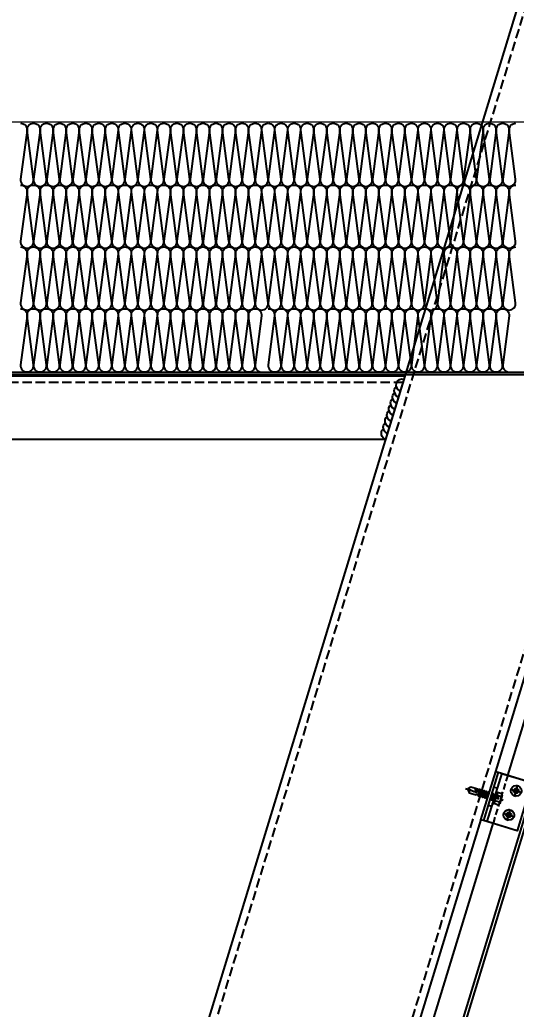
# Model space of a CAD drawing. Extents: x 220580 to 2027826, y -309201 to 71987.
# Drawn here: x 291274 to 291667, y -153981 to -153197 of the extents above; entities that cross this region are included whole.
import ezdxf
from ezdxf.enums import TextEntityAlignment as Align

# ---------------------------------------------------------------- set-up
doc = ezdxf.new("R2010")
doc.units = 0
for name, pattern in [('CENTER', [2, 1.25, -0.25, 0.25, -0.25]), ('ZN-CENTER', [2, 1.25, -0.25, 0.25, -0.25]), ('ZN-DASH', [0.35, 0.25, -0.1])]:
    doc.linetypes.add(name, pattern=pattern)
for name, color, linetype in [('!ZN1-填充-8', 8, 'Continuous'), ('!ZN3-不锈钢板幕墙-7', 7, 'Continuous'), ('!ZN3-铝板幕墙-3', 3, 'Continuous'), ('!ZN4-辅助材料-1', 1, 'Continuous'), ('!ZN4-配件-11', 11, 'Continuous'), ('!ZN5-钢材投影-40', 40, 'Continuous'), ('!ZN5-铝材投影-112', 112, 'Continuous'), ('!ZN6-虚线-8', 8, 'ZN-DASH'), ('DIM', 173, 'Continuous'), ('焊缝', 8, 'Continuous')]:
    doc.layers.add(name, color=color, linetype=linetype)
doc.styles.add('DHTEXT-1', font='ROMANS.shx', dxfattribs={"width": 0.7, "bigfont": 'CHINESE.shx'})
doc.dimstyles.new('ZN3', dxfattribs={"dimscale": 3, "dimtxt": 2.5, "dimasz": 1.5, "dimexe": 1, "dimexo": 2, "dimgap": 0.9, "dimtad": 1, "dimdec": 0, "dimdsep": 46, "dimtxsty": 'DHTEXT-1', "dimblk": 'ARCHTICK', "dimcen": 2.5, "dimclrd": 173, "dimclre": 173, "dimclrt": 7, "dimazin": 2, "dimtfac": 1, "dimtix": 1, "dimtmove": 2, "dimatfit": 3, "dimfxl": 0, "dimarcsym": 0})

# ---------------------------------------------------------------- blocks, each defined once
blk = doc.blocks.new('*U1824')
at = {"color": 0, "linetype": 'ZN-CENTER', "ltscale": 3}
blk.add_line((24, 0), (-7.28, 0), dxfattribs=at)
at = {"ltscale": 10}
for p, q in [((-5.45, -3.46), (-5.45, 3.46)), ((-1.02, 4.62), (-4.95, 4.62)), ((-1.02, 2.31), (-4.95, 2.31)), ((-0.55, -5.12), (-0.55, 5.12)), ((-0.17, 5.48), (0, 4.84)), ((0, -4.84), (0, 4.84)), ((0, 2.08), (14.29, 2.08)), ((1.42, 2.73), (2.2, -2.73)), ((3.22, 2.73), (4, -2.73)), ((5.02, 2.73), (5.8, -2.73)), ((6.82, 2.73), (7.6, -2.73)), ((8.62, 2.73), (9.4, -2.73)), ((10.42, 2.73), (11.2, -2.73)), ((12.22, 2.73), (13, -2.73)), ((-1.02, -2.31), (-4.95, -2.31)), ((-1.02, -4.62), (-4.95, -4.62)), ((-0.17, -5.48), (0, -4.84)), ((14.29, -2.09), (0, -2.09))]:
    blk.add_line(p, q, dxfattribs=at)
for points in [[(1.83, -2.09), (1.05, 2.08), (1.42, 2.73), (1.79, 2.08), (2.57, -2.09), (2.2, -2.73)], [(3.63, -2.09), (2.85, 2.08), (3.22, 2.73), (3.59, 2.08), (4.37, -2.09), (4, -2.73)], [(5.43, -2.09), (4.65, 2.08), (5.02, 2.73), (5.39, 2.08), (6.17, -2.09), (5.8, -2.73)], [(7.23, -2.09), (6.45, 2.08), (6.82, 2.73), (7.19, 2.08), (7.97, -2.09), (7.6, -2.73)], [(9.03, -2.09), (8.25, 2.08), (8.62, 2.73), (8.99, 2.08), (9.77, -2.09), (9.4, -2.73)], [(10.83, -2.09), (10.05, 2.08), (10.42, 2.73), (10.79, 2.08), (11.57, -2.09), (11.2, -2.73)], [(12.63, -2.09), (11.85, 2.08), (12.22, 2.73), (12.59, 2.08), (13.37, -2.09), (13, -2.73)]]:
    blk.add_lwpolyline(points, close=True, dxfattribs=at)
for points in [[(14.29, -2.09, -0.414214), (14.45, -2.24), (14.45, -2.32), (20.18, -2.32), (22, -0.26), (22, 0.26), (20.18, 2.32), (14.45, 2.32), (14.45, 2.24, -0.414214), (14.29, 2.08)], [(16.51, -2.32), (16.36, -1.2), (15.83, -1.52, -0.530462), (15.03, -1.17), (14.81, 0.1, -0.651316), (15.47, 0.54), (16, 0.21), (16.77, 0.66), (22, -0.26, -0.201226), (20.18, 2.32)]]:
    blk.add_lwpolyline(points, format="xyb", dxfattribs=at)
for centre, radius, start, end in [((-3.87, 3.46), 1.58, 133.17355, 226.82645), ((0.13, 0), 5.58, 155.5673, 204.4327), ((0.07, 3.46), 1.58, 133.17355, 226.82645), ((4.07, 0), 5.58, 155.5673, 204.4327), ((7.48, -2.87), 11.32, 132.49215, 138.60636), ((-3.87, -3.46), 1.58, 133.17355, 226.82645), ((0.07, -3.46), 1.58, 133.17355, 226.82645), ((7.48, 2.87), 11.32, 221.39356, 227.50785)]:
    blk.add_arc(centre, radius, start, end, dxfattribs=at)
at = {"layer": 'Defpoints', "color": 0, "ltscale": 10, "style": 'DHTEXT-1', "width": 0.7}
blk.add_text('5.5', height=1, rotation=90, dxfattribs=at).set_placement((-2.46, -0.93), align=Align.CENTER)
blk = doc.blocks.new('*U2097')
at = {"color": 0, "linetype": 'CENTER', "ltscale": 3}
for p, q in [((4.88, 0), (-4.88, 0)), ((0, 4.88), (0, -4.88))]:
    blk.add_line(p, q, dxfattribs=at)
at = {"linetype": 'ByBlock', "ltscale": 10}
for radius in [4.2, 2, 1.23]:
    blk.add_circle((0, 0), radius, dxfattribs=at)
blk = doc.blocks.new('*U1915')
at = {"ltscale": 0.125}
blk.add_wipeout([(-20, -30), (20, -30), (20, -5), (-20, -5)], dxfattribs=at).dxf.layer = '!ZN6-虚线-8'
at = {"layer": '!ZN1-填充-8'}
h = blk.add_hatch(dxfattribs=at)
h.set_pattern_fill('NET3', color=256, scale=0.75, angle=180, style=0)
h.set_pattern_definition([(180, (-1731.706, 294.7402), (-3e-16, -2.38125), []), (240, (-1731.706, 294.7402), (2.062223, -1.190625), []), (300, (-1731.706, 294.7402), (2.062223, 1.190625), [])])
h.paths.add_polyline_path([(20, 0), (-20, 0), (-20, -2), (20, -2)])
at = {"layer": '!ZN5-铝材投影-112'}
blk.add_lwpolyline([(20, -2), (-20, -2), (-20, -30), (20, -30)], close=True, dxfattribs=at)
at = {"layer": '!ZN6-虚线-8', "linetype": 'ZN-DASH', "ltscale": 10}
for p, q in [((-7.5, -5), (-7.5, -2)), ((7.5, -5), (7.5, -2))]:
    blk.add_line(p, q, dxfattribs=at)
at = {"layer": '!ZN6-虚线-8', "color": 8, "linetype": 'ZN-DASH', "ltscale": 20}
blk.add_line((-20, -10), (20, -10), dxfattribs=at)
at = {"layer": '!ZN4-配件-11', "color": 1, "xscale": -1, "rotation": 270}
for name, p in [('*U1824', (0, -5)), ('*U2097', (-10, -20)), ('*U2097', (10, -20))]:
    blk.add_blockref(name, p, dxfattribs=at)
at = {"ltscale": 0.25}
blk.add_wipeout([(20, 0), (20, -2), (-20, -2), (-20, 0)], dxfattribs=at).dxf.layer = '!ZN4-辅助材料-1'
at = {"layer": '!ZN4-辅助材料-1'}
blk.add_lwpolyline([(20, 0), (-20, 0), (-20, -2), (20, -2)], close=True, dxfattribs=at)
at = {"layer": '!ZN5-铝材投影-112', "ltscale": 0.25}
blk.add_line((-20, -5), (20, -5), dxfattribs=at)
blk = doc.blocks.new('20250825140909')
at = {"layer": '!ZN1-填充-8', "const_width": 1}
blk.add_lwpolyline([(49.95, 12001.5), (-1698.5, 12001.5)], dxfattribs=at)
at = {"layer": '!ZN1-填充-8', "ltscale": 30, "extrusion": (0, 1.22465e-16, -1)}
for points in [[(517.28, 12000.5, 0.451718), (512.16, 11994.87), (517.24, 11956.13, -0.451718), (512.12, 11950.5, -0.451718), (507, 11956.13), (512.08, 11994.87, 0.451718), (506.96, 12000.5, 0.451718), (501.85, 11994.87), (506.92, 11956.13, -0.451718), (501.8, 11950.5, -0.451718), (496.69, 11956.13), (501.76, 11994.87, 0.451718), (496.65, 12000.5, 0.451718), (491.53, 11994.87), (496.61, 11956.13, -0.451718), (491.49, 11950.5, -0.451718), (486.37, 11956.13), (491.45, 11994.87, 0.451718), (486.33, 12000.5, 0.451718), (481.21, 11994.87), (486.29, 11956.13, -0.451718), (481.17, 11950.5, -0.451718), (476.06, 11956.13), (481.13, 11994.87, 0.451718), (476.01, 12000.5, 0.451718), (470.9, 11994.87), (475.97, 11956.13, -0.451718), (470.86, 11950.5, -0.451718), (465.74, 11956.13), (470.82, 11994.87, 0.451718), (465.7, 12000.5, 0.451718), (460.58, 11994.87), (465.66, 11956.13, -0.451718), (460.54, 11950.5, -0.451718), (455.42, 11956.13), (460.5, 11994.87, 0.451718), (455.38, 12000.5, 0.451718), (450.27, 11994.87), (455.34, 11956.13, -0.451718), (450.22, 11950.5, -0.451718), (445.11, 11956.13), (450.18, 11994.87, 0.451718), (445.07, 12000.5, 0.451718), (439.95, 11994.87), (445.03, 11956.13, -0.451718), (439.91, 11950.5, -0.451718), (434.79, 11956.13), (439.87, 11994.87, 0.451718), (434.75, 12000.5, 0.451718), (429.63, 11994.87), (434.71, 11956.13, -0.451718), (429.59, 11950.5, -0.451718), (424.48, 11956.13), (429.55, 11994.87, 0.451718), (424.43, 12000.5, 0.451718), (419.32, 11994.87), (424.39, 11956.13, -0.451718), (419.28, 11950.5, -0.451718), (414.16, 11956.13), (419.24, 11994.87, 0.451718), (414.12, 12000.5, 0.451718), (409, 11994.87), (414.08, 11956.13, -0.451718), (408.96, 11950.5, -0.451718), (403.84, 11956.13), (408.92, 11994.87, 0.451718), (403.8, 12000.5, 0.451718), (398.69, 11994.87), (403.76, 11956.13, -0.451718), (398.65, 11950.5, -0.451718), (393.53, 11956.13), (398.6, 11994.87, 0.451718), (393.49, 12000.5, 0.451718), (388.37, 11994.87), (393.45, 11956.13, -0.451718), (388.33, 11950.5, -0.451718), (383.21, 11956.13), (388.29, 11994.87, 0.451718), (383.17, 12000.5, 0.451718), (378.05, 11994.87), (383.13, 11956.13, -0.451718), (378.01, 11950.5, -0.451718), (372.9, 11956.13), (377.97, 11994.87, 0.451718), (372.86, 12000.5, 0.451718), (367.74, 11994.87), (372.81, 11956.13, -0.451718), (367.7, 11950.5, -0.451718), (362.58, 11956.13), (367.66, 11994.87, 0.451718), (362.54, 12000.5, 0.451718), (357.42, 11994.87), (362.5, 11956.13, -0.451718), (357.38, 11950.5, -0.451718), (352.26, 11956.13), (357.34, 11994.87, 0.451718), (352.22, 12000.5, 0.451718), (347.11, 11994.87), (352.18, 11956.13, -0.451718), (347.07, 11950.5, -0.451718), (341.95, 11956.13), (347.02, 11994.87, 0.451718), (341.91, 12000.5, 0.451718), (336.79, 11994.87), (341.87, 11956.13, -0.451718), (336.75, 11950.5, -0.451718), (331.63, 11956.13), (336.71, 11994.87, 0.451718), (331.59, 12000.5, 0.451718), (326.47, 11994.87), (331.55, 11956.13, -0.451718), (326.43, 11950.5, -0.451718), (321.32, 11956.13), (326.39, 11994.87, 0.451718), (321.28, 12000.5)], [(321.28, 12000.5, 0.451718), (316.16, 11994.87), (321.23, 11956.13, -0.451718), (316.12, 11950.5, -0.451718), (311, 11956.13), (316.08, 11994.87, 0.451718), (310.96, 12000.5, 0.451718), (305.84, 11994.87), (310.92, 11956.13, -0.451718), (305.8, 11950.5, -0.451718), (300.69, 11956.13), (305.76, 11994.87, 0.451718), (300.64, 12000.5, 0.451718), (295.53, 11994.87), (300.6, 11956.13, -0.451718), (295.49, 11950.5, -0.451718), (290.37, 11956.13), (295.44, 11994.87, 0.451718), (290.33, 12000.5, 0.451718), (285.21, 11994.87), (290.29, 11956.13, -0.451718), (285.17, 11950.5, -0.451718), (280.05, 11956.13), (285.13, 11994.87, 0.451718), (280.01, 12000.5, 0.451718), (274.9, 11994.87), (279.97, 11956.13, -0.451718), (274.85, 11950.5, -0.451718), (269.74, 11956.13), (274.81, 11994.87, 0.451718), (269.7, 12000.5, 0.451718), (264.58, 11994.87), (269.66, 11956.13, -0.451718), (264.54, 11950.5, -0.451718), (259.42, 11956.13), (264.5, 11994.87, 0.451718), (259.38, 12000.5, 0.451718), (254.26, 11994.87), (259.34, 11956.13, -0.451718), (254.22, 11950.5, -0.451718), (249.11, 11956.13), (254.18, 11994.87, 0.451718), (249.06, 12000.5, 0.451718), (243.95, 11994.87), (249.02, 11956.13, -0.451718), (243.91, 11950.5, -0.451718), (238.79, 11956.13), (243.87, 11994.87, 0.451718), (238.75, 12000.5, 0.451718), (233.63, 11994.87), (238.71, 11956.13, -0.451718), (233.59, 11950.5, -0.451718), (228.47, 11956.13), (233.55, 11994.87, 0.451718), (228.43, 12000.5, 0.451718), (223.32, 11994.87), (228.39, 11956.13, -0.451718), (223.27, 11950.5, -0.451718), (218.16, 11956.13), (223.23, 11994.87, 0.451718), (218.12, 12000.5, 0.451718), (213, 11994.87), (218.08, 11956.13, -0.451718), (212.96, 11950.5, -0.451718), (207.84, 11956.13), (212.92, 11994.87, 0.451718), (207.8, 12000.5, 0.451718), (202.68, 11994.87), (207.76, 11956.13, -0.451718), (202.64, 11950.5, -0.451718), (197.53, 11956.13), (202.6, 11994.87, 0.451718), (197.48, 12000.5, 0.451718), (192.37, 11994.87), (197.44, 11956.13, -0.451718), (192.33, 11950.5, -0.451718), (187.21, 11956.13), (192.29, 11994.87, 0.451718), (187.17, 12000.5, 0.451718), (182.05, 11994.87), (187.13, 11956.13, -0.451718), (182.01, 11950.5, -0.451718), (176.89, 11956.13), (181.97, 11994.87, 0.451718), (176.85, 12000.5, 0.451718), (171.74, 11994.87), (176.81, 11956.13, -0.451718), (171.69, 11950.5, -0.451718), (166.58, 11956.13), (171.65, 11994.87, 0.451718), (166.54, 12000.5, 0.451718), (161.42, 11994.87), (166.5, 11956.13, -0.451718), (161.38, 11950.5, -0.451718), (156.26, 11956.13), (161.34, 11994.87, 0.451718), (156.22, 12000.5, 0.451718), (151.1, 11994.87), (156.18, 11956.13, -0.451718), (151.06, 11950.5, -0.451718), (145.95, 11956.13), (151.02, 11994.87, 0.451718), (145.91, 12000.5, 0.451718), (140.79, 11994.87), (145.86, 11956.13, -0.451718), (140.75, 11950.5, -0.451718), (135.63, 11956.13), (140.71, 11994.87, 0.451718), (135.59, 12000.5, 0.451718), (130.47, 11994.87), (135.55, 11956.13, -0.451718), (130.43, 11950.5, -0.451718), (125.31, 11956.13), (130.39, 11994.87, 0.451718), (125.27, 12000.5)], [(517.28, 11951.5, 0.451718), (512.16, 11945.87), (517.24, 11907.13, -0.451718), (512.12, 11901.5, -0.451718), (507, 11907.13), (512.08, 11945.87, 0.451718), (506.96, 11951.5, 0.451718), (501.85, 11945.87), (506.92, 11907.13, -0.451718), (501.8, 11901.5, -0.451718), (496.69, 11907.13), (501.76, 11945.87, 0.451718), (496.65, 11951.5, 0.451718), (491.53, 11945.87), (496.61, 11907.13, -0.451718), (491.49, 11901.5, -0.451718), (486.37, 11907.13), (491.45, 11945.87, 0.451718), (486.33, 11951.5, 0.451718), (481.21, 11945.87), (486.29, 11907.13, -0.451718), (481.17, 11901.5, -0.451718), (476.06, 11907.13), (481.13, 11945.87, 0.451718), (476.01, 11951.5, 0.451718), (470.9, 11945.87), (475.97, 11907.13, -0.451718), (470.86, 11901.5, -0.451718), (465.74, 11907.13), (470.82, 11945.87, 0.451718), (465.7, 11951.5, 0.451718), (460.58, 11945.87), (465.66, 11907.13, -0.451718), (460.54, 11901.5, -0.451718), (455.42, 11907.13), (460.5, 11945.87, 0.451718), (455.38, 11951.5, 0.451718), (450.27, 11945.87), (455.34, 11907.13, -0.451718), (450.22, 11901.5, -0.451718), (445.11, 11907.13), (450.18, 11945.87, 0.451718), (445.07, 11951.5, 0.451718), (439.95, 11945.87), (445.03, 11907.13, -0.451718), (439.91, 11901.5, -0.451718), (434.79, 11907.13), (439.87, 11945.87, 0.451718), (434.75, 11951.5, 0.451718), (429.63, 11945.87), (434.71, 11907.13, -0.451718), (429.59, 11901.5, -0.451718), (424.48, 11907.13), (429.55, 11945.87, 0.451718), (424.43, 11951.5, 0.451718), (419.32, 11945.87), (424.39, 11907.13, -0.451718), (419.28, 11901.5, -0.451718), (414.16, 11907.13), (419.24, 11945.87, 0.451718), (414.12, 11951.5, 0.451718), (409, 11945.87), (414.08, 11907.13, -0.451718), (408.96, 11901.5, -0.451718), (403.84, 11907.13), (408.92, 11945.87, 0.451718), (403.8, 11951.5, 0.451718), (398.69, 11945.87), (403.76, 11907.13, -0.451718), (398.65, 11901.5, -0.451718), (393.53, 11907.13), (398.6, 11945.87, 0.451718), (393.49, 11951.5, 0.451718), (388.37, 11945.87), (393.45, 11907.13, -0.451718), (388.33, 11901.5, -0.451718), (383.21, 11907.13), (388.29, 11945.87, 0.451718), (383.17, 11951.5, 0.451718), (378.05, 11945.87), (383.13, 11907.13, -0.451718), (378.01, 11901.5, -0.451718), (372.9, 11907.13), (377.97, 11945.87, 0.451718), (372.86, 11951.5, 0.451718), (367.74, 11945.87), (372.81, 11907.13, -0.451718), (367.7, 11901.5, -0.451718), (362.58, 11907.13), (367.66, 11945.87, 0.451718), (362.54, 11951.5, 0.451718), (357.42, 11945.87), (362.5, 11907.13, -0.451718), (357.38, 11901.5, -0.451718), (352.26, 11907.13), (357.34, 11945.87, 0.451718), (352.22, 11951.5, 0.451718), (347.11, 11945.87), (352.18, 11907.13, -0.451718), (347.07, 11901.5, -0.451718), (341.95, 11907.13), (347.02, 11945.87, 0.451718), (341.91, 11951.5, 0.451718), (336.79, 11945.87), (341.87, 11907.13, -0.451718), (336.75, 11901.5, -0.451718), (331.63, 11907.13), (336.71, 11945.87, 0.451718), (331.59, 11951.5, 0.451718), (326.47, 11945.87), (331.55, 11907.13, -0.451718), (326.43, 11901.5, -0.451718), (321.32, 11907.13), (326.39, 11945.87, 0.451718), (321.28, 11951.5)], [(321.28, 11951.5, 0.451718), (316.16, 11945.87), (321.23, 11907.13, -0.451718), (316.12, 11901.5, -0.451718), (311, 11907.13), (316.08, 11945.87, 0.451718), (310.96, 11951.5, 0.451718), (305.84, 11945.87), (310.92, 11907.13, -0.451718), (305.8, 11901.5, -0.451718), (300.69, 11907.13), (305.76, 11945.87, 0.451718), (300.64, 11951.5, 0.451718), (295.53, 11945.87), (300.6, 11907.13, -0.451718), (295.49, 11901.5, -0.451718), (290.37, 11907.13), (295.44, 11945.87, 0.451718), (290.33, 11951.5, 0.451718), (285.21, 11945.87), (290.29, 11907.13, -0.451718), (285.17, 11901.5, -0.451718), (280.05, 11907.13), (285.13, 11945.87, 0.451718), (280.01, 11951.5, 0.451718), (274.9, 11945.87), (279.97, 11907.13, -0.451718), (274.85, 11901.5, -0.451718), (269.74, 11907.13), (274.81, 11945.87, 0.451718), (269.7, 11951.5, 0.451718), (264.58, 11945.87), (269.66, 11907.13, -0.451718), (264.54, 11901.5, -0.451718), (259.42, 11907.13), (264.5, 11945.87, 0.451718), (259.38, 11951.5, 0.451718), (254.26, 11945.87), (259.34, 11907.13, -0.451718), (254.22, 11901.5, -0.451718), (249.11, 11907.13), (254.18, 11945.87, 0.451718), (249.06, 11951.5, 0.451718), (243.95, 11945.87), (249.02, 11907.13, -0.451718), (243.91, 11901.5, -0.451718), (238.79, 11907.13), (243.87, 11945.87, 0.451718), (238.75, 11951.5, 0.451718), (233.63, 11945.87), (238.71, 11907.13, -0.451718), (233.59, 11901.5, -0.451718), (228.47, 11907.13), (233.55, 11945.87, 0.451718), (228.43, 11951.5, 0.451718), (223.32, 11945.87), (228.39, 11907.13, -0.451718), (223.27, 11901.5, -0.451718), (218.16, 11907.13), (223.23, 11945.87, 0.451718), (218.12, 11951.5, 0.451718), (213, 11945.87), (218.08, 11907.13, -0.451718), (212.96, 11901.5, -0.451718), (207.84, 11907.13), (212.92, 11945.87, 0.451718), (207.8, 11951.5, 0.451718), (202.68, 11945.87), (207.76, 11907.13, -0.451718), (202.64, 11901.5, -0.451718), (197.53, 11907.13), (202.6, 11945.87, 0.451718), (197.48, 11951.5, 0.451718), (192.37, 11945.87), (197.44, 11907.13, -0.451718), (192.33, 11901.5, -0.451718), (187.21, 11907.13), (192.29, 11945.87, 0.451718), (187.17, 11951.5, 0.451718), (182.05, 11945.87), (187.13, 11907.13, -0.451718), (182.01, 11901.5, -0.451718), (176.89, 11907.13), (181.97, 11945.87, 0.451718), (176.85, 11951.5, 0.451718), (171.74, 11945.87), (176.81, 11907.13, -0.451718), (171.69, 11901.5, -0.451718), (166.58, 11907.13), (171.65, 11945.87, 0.451718), (166.54, 11951.5, 0.451718), (161.42, 11945.87), (166.5, 11907.13, -0.451718), (161.38, 11901.5, -0.451718), (156.26, 11907.13), (161.34, 11945.87, 0.451718), (156.22, 11951.5, 0.451718), (151.1, 11945.87), (156.18, 11907.13, -0.451718), (151.06, 11901.5, -0.451718), (145.95, 11907.13), (151.02, 11945.87, 0.451718), (145.91, 11951.5, 0.451718), (140.79, 11945.87), (145.86, 11907.13, -0.451718), (140.75, 11901.5, -0.451718), (135.63, 11907.13), (140.71, 11945.87, 0.451718), (135.59, 11951.5, 0.451718), (130.47, 11945.87), (135.55, 11907.13, -0.451718), (130.43, 11901.5, -0.451718), (125.31, 11907.13), (130.39, 11945.87, 0.451718), (125.27, 11951.5)], [(517.28, 11902.5, 0.451718), (512.16, 11896.87), (517.24, 11858.13, -0.451718), (512.12, 11852.5, -0.451718), (507, 11858.13), (512.08, 11896.87, 0.451718), (506.96, 11902.5, 0.451718), (501.85, 11896.87), (506.92, 11858.13, -0.451718), (501.8, 11852.5, -0.451718), (496.69, 11858.13), (501.76, 11896.87, 0.451718), (496.65, 11902.5, 0.451718), (491.53, 11896.87), (496.61, 11858.13, -0.451718), (491.49, 11852.5, -0.451718), (486.37, 11858.13), (491.45, 11896.87, 0.451718), (486.33, 11902.5, 0.451718), (481.21, 11896.87), (486.29, 11858.13, -0.451718), (481.17, 11852.5, -0.451718), (476.06, 11858.13), (481.13, 11896.87, 0.451718), (476.01, 11902.5, 0.451718), (470.9, 11896.87), (475.97, 11858.13, -0.451718), (470.86, 11852.5, -0.451718), (465.74, 11858.13), (470.82, 11896.87, 0.451718), (465.7, 11902.5, 0.451718), (460.58, 11896.87), (465.66, 11858.13, -0.451718), (460.54, 11852.5, -0.451718), (455.42, 11858.13), (460.5, 11896.87, 0.451718), (455.38, 11902.5, 0.451718), (450.27, 11896.87), (455.34, 11858.13, -0.451718), (450.22, 11852.5, -0.451718), (445.11, 11858.13), (450.18, 11896.87, 0.451718), (445.07, 11902.5, 0.451718), (439.95, 11896.87), (445.03, 11858.13, -0.451718), (439.91, 11852.5, -0.451718), (434.79, 11858.13), (439.87, 11896.87, 0.451718), (434.75, 11902.5, 0.451718), (429.63, 11896.87), (434.71, 11858.13, -0.451718), (429.59, 11852.5, -0.451718), (424.48, 11858.13), (429.55, 11896.87, 0.451718), (424.43, 11902.5, 0.451718), (419.32, 11896.87), (424.39, 11858.13, -0.451718), (419.28, 11852.5, -0.451718), (414.16, 11858.13), (419.24, 11896.87, 0.451718), (414.12, 11902.5, 0.451718), (409, 11896.87), (414.08, 11858.13, -0.451718), (408.96, 11852.5, -0.451718), (403.84, 11858.13), (408.92, 11896.87, 0.451718), (403.8, 11902.5, 0.451718), (398.69, 11896.87), (403.76, 11858.13, -0.451718), (398.65, 11852.5, -0.451718), (393.53, 11858.13), (398.6, 11896.87, 0.451718), (393.49, 11902.5, 0.451718), (388.37, 11896.87), (393.45, 11858.13, -0.451718), (388.33, 11852.5, -0.451718), (383.21, 11858.13), (388.29, 11896.87, 0.451718), (383.17, 11902.5, 0.451718), (378.05, 11896.87), (383.13, 11858.13, -0.451718), (378.01, 11852.5, -0.451718), (372.9, 11858.13), (377.97, 11896.87, 0.451718), (372.86, 11902.5, 0.451718), (367.74, 11896.87), (372.81, 11858.13, -0.451718), (367.7, 11852.5, -0.451718), (362.58, 11858.13), (367.66, 11896.87, 0.451718), (362.54, 11902.5, 0.451718), (357.42, 11896.87), (362.5, 11858.13, -0.451718), (357.38, 11852.5, -0.451718), (352.26, 11858.13), (357.34, 11896.87, 0.451718), (352.22, 11902.5, 0.451718), (347.11, 11896.87), (352.18, 11858.13, -0.451718), (347.07, 11852.5, -0.451718), (341.95, 11858.13), (347.02, 11896.87, 0.451718), (341.91, 11902.5, 0.451718), (336.79, 11896.87), (341.87, 11858.13, -0.451718), (336.75, 11852.5, -0.451718), (331.63, 11858.13), (336.71, 11896.87, 0.451718), (331.59, 11902.5, 0.451718), (326.47, 11896.87), (331.55, 11858.13, -0.451718), (326.43, 11852.5, -0.451718), (321.32, 11858.13), (326.39, 11896.87, 0.451718), (321.28, 11902.5)], [(321.28, 11902.5, 0.451718), (316.16, 11896.87), (321.23, 11858.13, -0.451718), (316.12, 11852.5, -0.451718), (311, 11858.13), (316.08, 11896.87, 0.451718), (310.96, 11902.5, 0.451718), (305.84, 11896.87), (310.92, 11858.13, -0.451718), (305.8, 11852.5, -0.451718), (300.69, 11858.13), (305.76, 11896.87, 0.451718), (300.64, 11902.5, 0.451718), (295.53, 11896.87), (300.6, 11858.13, -0.451718), (295.49, 11852.5, -0.451718), (290.37, 11858.13), (295.44, 11896.87, 0.451718), (290.33, 11902.5, 0.451718), (285.21, 11896.87), (290.29, 11858.13, -0.451718), (285.17, 11852.5, -0.451718), (280.05, 11858.13), (285.13, 11896.87, 0.451718), (280.01, 11902.5, 0.451718), (274.9, 11896.87), (279.97, 11858.13, -0.451718), (274.85, 11852.5, -0.451718), (269.74, 11858.13), (274.81, 11896.87, 0.451718), (269.7, 11902.5, 0.451718), (264.58, 11896.87), (269.66, 11858.13, -0.451718), (264.54, 11852.5, -0.451718), (259.42, 11858.13), (264.5, 11896.87, 0.451718), (259.38, 11902.5, 0.451718), (254.26, 11896.87), (259.34, 11858.13, -0.451718), (254.22, 11852.5, -0.451718), (249.11, 11858.13), (254.18, 11896.87, 0.451718), (249.06, 11902.5, 0.451718), (243.95, 11896.87), (249.02, 11858.13, -0.451718), (243.91, 11852.5, -0.451718), (238.79, 11858.13), (243.87, 11896.87, 0.451718), (238.75, 11902.5, 0.451718), (233.63, 11896.87), (238.71, 11858.13, -0.451718), (233.59, 11852.5, -0.451718), (228.47, 11858.13), (233.55, 11896.87, 0.451718), (228.43, 11902.5, 0.451718), (223.32, 11896.87), (228.39, 11858.13, -0.451718), (223.27, 11852.5, -0.451718), (218.16, 11858.13), (223.23, 11896.87, 0.451718), (218.12, 11902.5, 0.451718), (213, 11896.87), (218.08, 11858.13, -0.451718), (212.96, 11852.5, -0.451718), (207.84, 11858.13), (212.92, 11896.87, 0.451718), (207.8, 11902.5, 0.451718), (202.68, 11896.87), (207.76, 11858.13, -0.451718), (202.64, 11852.5, -0.451718), (197.53, 11858.13), (202.6, 11896.87, 0.451718), (197.48, 11902.5, 0.451718), (192.37, 11896.87), (197.44, 11858.13, -0.451718), (192.33, 11852.5, -0.451718), (187.21, 11858.13), (192.29, 11896.87, 0.451718), (187.17, 11902.5, 0.451718), (182.05, 11896.87), (187.13, 11858.13, -0.451718), (182.01, 11852.5, -0.451718), (176.89, 11858.13), (181.97, 11896.87, 0.451718), (176.85, 11902.5, 0.451718), (171.74, 11896.87), (176.81, 11858.13, -0.451718), (171.69, 11852.5, -0.451718), (166.58, 11858.13), (171.65, 11896.87, 0.451718), (166.54, 11902.5, 0.451718), (161.42, 11896.87), (166.5, 11858.13, -0.451718), (161.38, 11852.5, -0.451718), (156.26, 11858.13), (161.34, 11896.87, 0.451718), (156.22, 11902.5, 0.451718), (151.1, 11896.87), (156.18, 11858.13, -0.451718), (151.06, 11852.5, -0.451718), (145.95, 11858.13), (151.02, 11896.87, 0.451718), (145.91, 11902.5, 0.451718), (140.79, 11896.87), (145.86, 11858.13, -0.451718), (140.75, 11852.5, -0.451718), (135.63, 11858.13), (140.71, 11896.87, 0.451718), (135.59, 11902.5, 0.451718), (130.47, 11896.87), (135.55, 11858.13, -0.451718), (130.43, 11852.5, -0.451718), (125.31, 11858.13), (130.39, 11896.87, 0.451718), (125.27, 11902.5)], [(517.28, 11853.5, 0.451718), (512.16, 11847.87), (517.24, 11809.13, -0.451718), (512.12, 11803.5, -0.451718), (507, 11809.13), (512.08, 11847.87, 0.451718), (506.96, 11853.5, 0.451718), (501.85, 11847.87), (506.92, 11809.13, -0.451718), (501.8, 11803.5, -0.451718), (496.69, 11809.13), (501.76, 11847.87, 0.451718), (496.65, 11853.5, 0.451718), (491.53, 11847.87), (496.61, 11809.13, -0.451718), (491.49, 11803.5, -0.451718), (486.37, 11809.13), (491.45, 11847.87, 0.451718), (486.33, 11853.5, 0.451718), (481.21, 11847.87), (486.29, 11809.13, -0.451718), (481.17, 11803.5, -0.451718), (476.06, 11809.13), (481.13, 11847.87, 0.451718), (476.01, 11853.5, 0.451718), (470.9, 11847.87), (475.97, 11809.13, -0.451718), (470.86, 11803.5, -0.451718), (465.74, 11809.13), (470.82, 11847.87, 0.451718), (465.7, 11853.5, 0.451718), (460.58, 11847.87), (465.66, 11809.13, -0.451718), (460.54, 11803.5, -0.451718), (455.42, 11809.13), (460.5, 11847.87, 0.451718), (455.38, 11853.5, 0.451718), (450.27, 11847.87), (455.34, 11809.13, -0.451718), (450.22, 11803.5, -0.451718), (445.11, 11809.13), (450.18, 11847.87, 0.451718), (445.07, 11853.5, 0.451718), (439.95, 11847.87), (445.03, 11809.13, -0.451718), (439.91, 11803.5, -0.451718), (434.79, 11809.13), (439.87, 11847.87, 0.451718), (434.75, 11853.5, 0.451718), (429.63, 11847.87), (434.71, 11809.13, -0.451718), (429.59, 11803.5, -0.451718), (424.48, 11809.13), (429.55, 11847.87, 0.451718), (424.43, 11853.5, 0.451718), (419.32, 11847.87), (424.39, 11809.13, -0.451718), (419.28, 11803.5, -0.451718), (414.16, 11809.13), (419.24, 11847.87, 0.451718), (414.12, 11853.5, 0.451718), (409, 11847.87), (414.08, 11809.13, -0.451718), (408.96, 11803.5, -0.451718), (403.84, 11809.13), (408.92, 11847.87, 0.451718), (403.8, 11853.5, 0.451718), (398.69, 11847.87), (403.76, 11809.13, -0.451718), (398.65, 11803.5, -0.451718), (393.53, 11809.13), (398.6, 11847.87, 0.451718), (393.49, 11853.5, 0.451718), (388.37, 11847.87), (393.45, 11809.13, -0.451718), (388.33, 11803.5, -0.451718), (383.21, 11809.13), (388.29, 11847.87, 0.451718), (383.17, 11853.5, 0.451718), (378.05, 11847.87), (383.13, 11809.13, -0.451718), (378.01, 11803.5, -0.451718), (372.9, 11809.13), (377.97, 11847.87, 0.451718), (372.86, 11853.5, 0.451718), (367.74, 11847.87), (372.81, 11809.13, -0.451718), (367.7, 11803.5, -0.451718), (362.58, 11809.13), (367.66, 11847.87, 0.451718), (362.54, 11853.5, 0.451718), (357.42, 11847.87), (362.5, 11809.13, -0.451718), (357.38, 11803.5, -0.451718), (352.26, 11809.13), (357.34, 11847.87, 0.451718), (352.22, 11853.5, 0.451718), (347.11, 11847.87), (352.18, 11809.13, -0.451718), (347.07, 11803.5, -0.451718), (341.95, 11809.13), (347.02, 11847.87, 0.451718), (341.91, 11853.5, 0.451718), (336.79, 11847.87), (341.87, 11809.13, -0.451718), (336.75, 11803.5, -0.451718), (331.63, 11809.13), (336.71, 11847.87, 0.451718), (331.59, 11853.5, 0.451718), (326.47, 11847.87), (331.55, 11809.13, -0.373516), (327.78, 11803.66, -0.373516)], [(321.28, 11853.5, 0.451718), (316.16, 11847.87), (321.23, 11809.13, -0.451718), (316.12, 11803.5, -0.451718), (311, 11809.13), (316.08, 11847.87, 0.451718), (310.96, 11853.5, 0.451718), (305.84, 11847.87), (310.92, 11809.13, -0.451718), (305.8, 11803.5, -0.451718), (300.69, 11809.13), (305.76, 11847.87, 0.451718), (300.64, 11853.5, 0.451718), (295.53, 11847.87), (300.6, 11809.13, -0.451718), (295.49, 11803.5, -0.451718), (290.37, 11809.13), (295.44, 11847.87, 0.451718), (290.33, 11853.5, 0.451718), (285.21, 11847.87), (290.29, 11809.13, -0.451718), (285.17, 11803.5, -0.451718), (280.05, 11809.13), (285.13, 11847.87, 0.451718), (280.01, 11853.5, 0.451718), (274.9, 11847.87), (279.97, 11809.13, -0.451718), (274.85, 11803.5, -0.451718), (269.74, 11809.13), (274.81, 11847.87, 0.451718), (269.7, 11853.5, 0.451718), (264.58, 11847.87), (269.66, 11809.13, -0.451718), (264.54, 11803.5, -0.451718), (259.42, 11809.13), (264.5, 11847.87, 0.451718), (259.38, 11853.5, 0.451718), (254.26, 11847.87), (259.34, 11809.13, -0.451718), (254.22, 11803.5, -0.451718), (249.11, 11809.13), (254.18, 11847.87, 0.451718), (249.06, 11853.5, 0.451718), (243.95, 11847.87), (249.02, 11809.13, -0.451718), (243.91, 11803.5, -0.451718), (238.79, 11809.13), (243.87, 11847.87, 0.451718), (238.75, 11853.5, 0.451718), (233.63, 11847.87), (238.71, 11809.13, -0.451718), (233.59, 11803.5, -0.451718), (228.47, 11809.13), (233.55, 11847.87, 0.451718), (228.43, 11853.5, 0.451718), (223.32, 11847.87), (228.39, 11809.13, -0.451718), (223.27, 11803.5, -0.451718), (218.16, 11809.13), (223.23, 11847.87, 0.451718), (218.12, 11853.5, 0.451718), (213, 11847.87), (218.08, 11809.13, -0.451718), (212.96, 11803.5, -0.451718), (207.84, 11809.13), (212.92, 11847.87, 0.451718), (207.8, 11853.5, 0.451718), (202.68, 11847.87), (207.76, 11809.13, -0.451718), (202.64, 11803.5, -0.451718), (197.53, 11809.13), (202.6, 11847.87, 0.451718), (197.48, 11853.5, 0.451718), (192.37, 11847.87), (197.44, 11809.13, -0.451718), (192.33, 11803.5, -0.451718), (187.21, 11809.13), (192.29, 11847.87, 0.451718), (187.17, 11853.5, 0.451718), (182.05, 11847.87), (187.13, 11809.13, -0.451718), (182.01, 11803.5, -0.451718), (176.89, 11809.13), (181.97, 11847.87, 0.451718), (176.85, 11853.5, 0.451718), (171.74, 11847.87), (176.81, 11809.13, -0.451718), (171.69, 11803.5, -0.451718), (166.58, 11809.13), (171.65, 11847.87, 0.451718), (166.54, 11853.5, 0.451718), (161.42, 11847.87), (166.5, 11809.13, -0.451718), (161.38, 11803.5, -0.451718), (156.26, 11809.13), (161.34, 11847.87, 0.451718), (156.22, 11853.5, 0.451718), (151.1, 11847.87), (156.18, 11809.13, -0.451718), (151.06, 11803.5, -0.451718), (145.95, 11809.13), (151.02, 11847.87, 0.451718), (145.91, 11853.5, 0.451718), (140.79, 11847.87), (145.86, 11809.13, -0.451718), (140.75, 11803.5, -0.451718), (135.63, 11809.13), (140.71, 11847.87, 0.451718), (135.59, 11853.5, 0.451718), (130.47, 11847.87), (135.55, 11809.13, -0.373516), (131.77, 11803.66, -0.373516)]]:
    blk.add_lwpolyline(points, format="xyb", dxfattribs=at)
at = {"layer": '!ZN3-不锈钢板幕墙-7'}
for p, q in [((-872.88, 11801.5), (-16.33, 11801.5)), ((-17.44, 11803), (-872.47, 11803))]:
    blk.add_line(p, q, dxfattribs=at)
at = {"layer": '!ZN3-铝板幕墙-3'}
for points in [[(-2243.14, 4975), (-2118.51, 4975), (770.5, 14439)], [(-2096.01, 4971.64), (794.03, 14439)], [(-2093.51, 4971.27), (796.64, 14439)]]:
    blk.add_lwpolyline(points, dxfattribs=at)
at = {"layer": '!ZN5-钢材投影-40'}
for p, q in [((-1534.83, 6921.3), (767.47, 14463.33)), ((-1687.86, 6968.01), (597.59, 14454.84)), ((-212.83, 11800), (-1603.29, 11800)), ((-228.09, 11750), (-212.83, 11800)), ((-228.09, 11750), (-1603.29, 11750))]:
    blk.add_line(p, q, dxfattribs=at)
at = {"layer": '!ZN6-虚线-8', "ltscale": 30}
for p, q in [((-1540.57, 6923.05), (761.1, 14463.01)), ((-1682.12, 6966.26), (603.96, 14455.15)), ((-214.36, 11795), (-1603.29, 11795))]:
    blk.add_line(p, q, dxfattribs=at)
at = {"layer": '焊缝', "ltscale": 1000}
blk.add_lwpolyline([(-228.09, 11750, -0.57735), (-230.05, 11758.44, 0.267949), (-226.63, 11754.78, -0.57735), (-228.59, 11763.22, 0.267949), (-225.17, 11759.56, -0.57735), (-227.13, 11768, 0.267949), (-223.71, 11764.35, -0.57735), (-225.67, 11772.78, 0.267949), (-222.25, 11769.13, -0.57735), (-224.21, 11777.57, 0.267949), (-220.79, 11773.91, -0.57735), (-222.75, 11782.35, 0.267949), (-219.33, 11778.69, -0.57735), (-221.29, 11787.13, 0.267949), (-217.88, 11783.48, -0.57735), (-219.83, 11791.91, 0.267949), (-216.42, 11788.26, -1), (-213.5, 11797.82, -1)], format="xyb", dxfattribs=at)
at = {"xscale": -1, "rotation": 73.02450059439599}
blk.add_blockref('*U1915', (-146.93, 11467.87), dxfattribs=at)
blk = doc.blocks.new('_ArchTick')
at = {"color": 0, "linetype": 'ByBlock', "const_width": 0.4}
blk.add_lwpolyline([(-0.5, -0.5), (0.5, 0.5)], dxfattribs=at)
blk = doc.blocks.new('*D546')
at = {"layer": 'Defpoints', "color": 0, "ltscale": 30, "transparency": 16777216}
for p in [(292605.65, -150783.61), (293393.79, -151024.2), (291538.53, -154279.35)]:
    blk.add_point(p, dxfattribs=at)
at = {"layer": 'DIM', "color": 173, "linetype": 'ByBlock', "lineweight": -2, "ltscale": 30, "transparency": 16777216}
for p, q in [((292988.22, -150900.4), (293585.07, -151082.59)), ((292326.67, -154519.94), (293393.79, -151024.2)), ((291921.1, -154396.14), (292517.95, -154578.33))]:
    blk.add_line(p, q, dxfattribs=at)
at = {"layer": 'DIM', "color": 173, "lineweight": -2, "ltscale": 30, "transparency": 16777216, "xscale": 300, "yscale": 300, "zscale": 300}
for p, rotation in [((293393.79, -151024.2), 73.0245005943945), ((292326.67, -154519.94), 253.0245005943945)]:
    blk.add_blockref('_ArchTick', p, dxfattribs=dict(at, rotation=rotation))
at = {"layer": 'DIM', "color": 7, "ltscale": 30, "transparency": 16777216, "insert": (292448.96, -152646.53), "char_height": 500, "attachment_point": 5, "rotation": 73.0245, "style": 'DHTEXT-1'}
blk.add_mtext('3655', dxfattribs=at)

msp = doc.modelspace()

# ---------------------------------------------------------------- block references
at = {"ltscale": 1000}
msp.add_blockref('20250825140909', (291791.69, -165279.35), dxfattribs=at)

# ---------------------------------------------------------------- next in the draw order: dimensions: what is measured, and where the dimension line sits
at = {"layer": 'DIM', "ltscale": 30}
dim = msp.add_aligned_dim(p1=(291538.53, -154279.35), p2=(292605.65, -150783.61), distance=-824.04, dimstyle='ZN3', override={"dimscale": 200}, dxfattribs=at)
dim.commit()
dim.dimension.update_dxf_attribs({"geometry": '*D546', "text_midpoint": (292448.96, -152646.53)})

doc.saveas('drawing.dxf')
